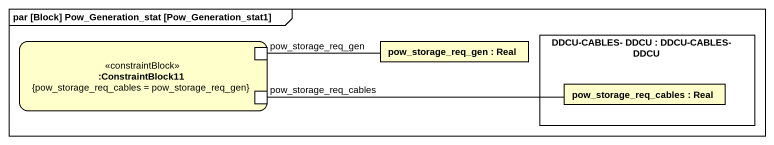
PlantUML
@startuml
mainframe par [Block] Pow_Generation_stat [Pow_Generation_stat1]
rectangle ":ConstraintBlock11\n{pow_storage_req_cables = pow_storage_req_gen}" as ConstraintBlock11 <<constraintBlock>> {
  port pow_storage_req_gen
  port "pow_storage_req_cables" as pow_storage_req_cables_2
}
rectangle "pow_storage_req_gen : Real" as pow_storage_req_gen_2
rectangle "DDCU-CABLES- DDCU : DDCU-CABLES- DDCU" as DDCU_CABLES_DDCU {
  rectangle "pow_storage_req_cables : Real" as pow_storage_req_cables
}
pow_storage_req_gen -right- pow_storage_req_gen_2
pow_storage_req_cables_2 -right- pow_storage_req_cables
@enduml
